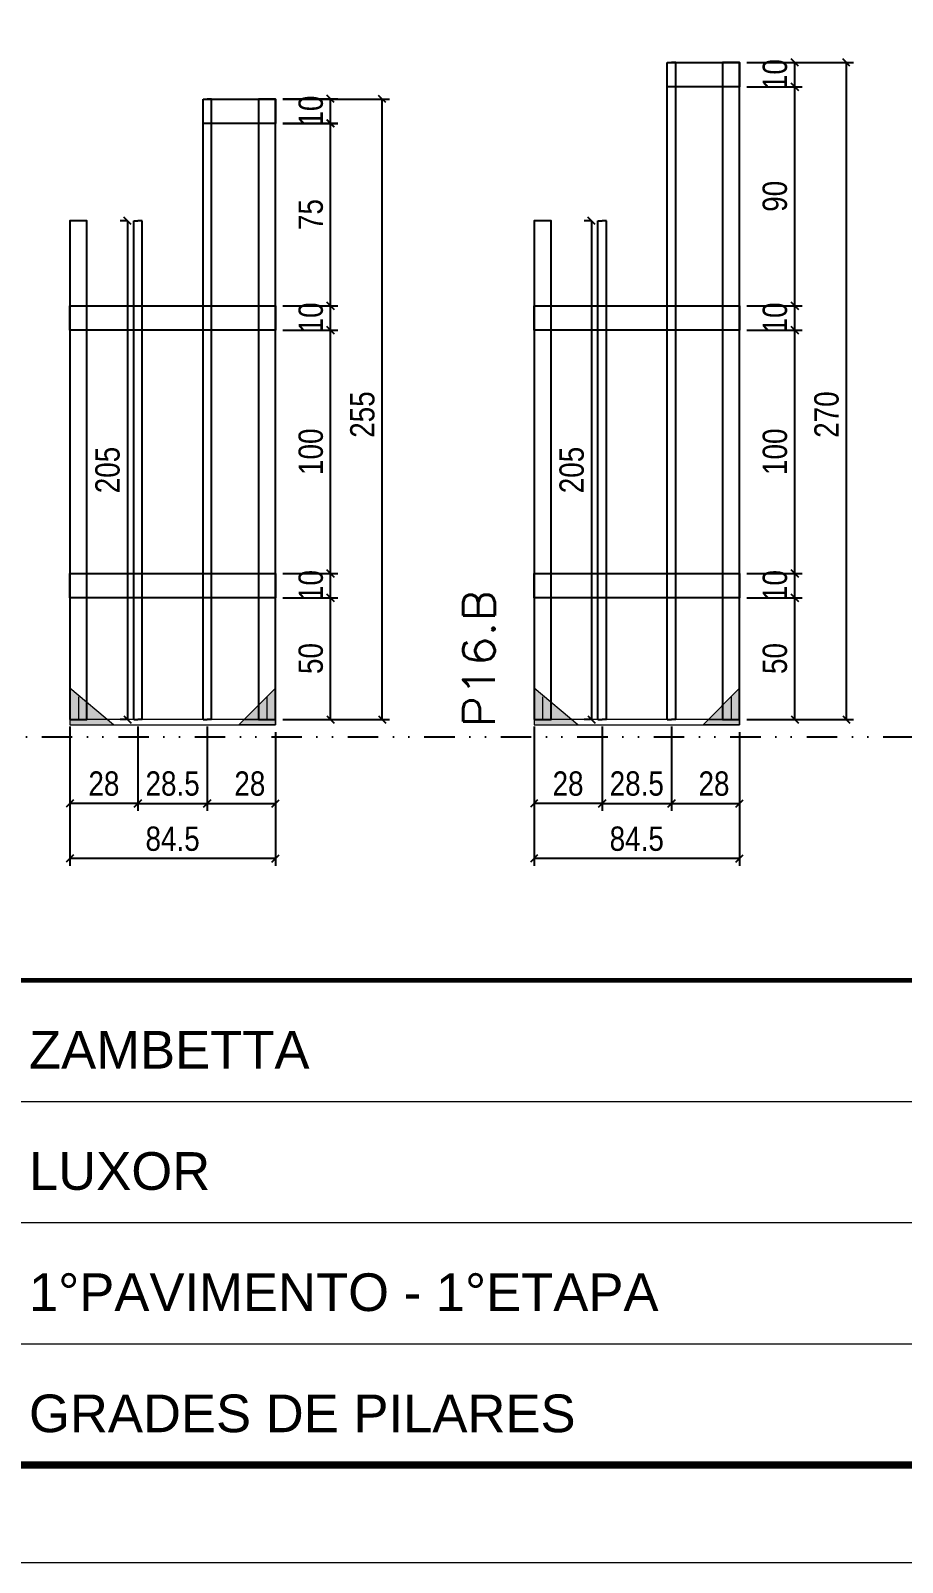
# Model space of a CAD drawing. Extents: x 14400 to 20667, y -21631 to 6985.
# Drawn here: x 18296 to 18655, y 3638 to 4267 of the extents above; entities that cross this region are included whole.
import ezdxf

# ---------------------------------------------------------------- set-up
doc = ezdxf.new("R2010")
doc.units = 0
for name, pattern in [('CONTINUO', [0]), ('DASHED', [0.75, 0.5, -0.25]), ('DIVIDE2', [0.625, 0.25, -0.125, 0, -0.125, 0, -0.125]), ('HIDDEN', [0.375, 0.25, -0.125])]:
    doc.linetypes.add(name, pattern=pattern)
for name, color, linetype in [('COTA', 241, 'Continuous'), ('Nível', 160, 'Continuous'), ('SARR_2.2x10', 60, 'Continuous'), ('SARR_3.5x7', 81, 'Continuous'), ('SARR_7x7', 40, 'Continuous')]:
    doc.layers.add(name, color=color, linetype=linetype)
for name, color, linetype, lineweight in [('Folhas', 255, 'Continuous', 9), ('Madeira', 126, 'Continuous', 18), ('Sarr 2.2x7', 40, 'Continuous', 9), ('SARRAFO DE PRESSAO', 251, 'DASHED', 9), ('Texto Seção', 7, 'Continuous', 15)]:
    doc.layers.add(name, color=color, linetype=linetype, lineweight=lineweight)
doc.styles.add('ARIAL', font='arial.ttf')
doc.styles.add('COTA TECNICA', font='techl___.ttf', dxfattribs={"height": 10})
doc.styles.add('REGUA-120', font='ROMANS.shx', dxfattribs={"height": 15})
doc.dimstyles.new('PAINEL', dxfattribs={"dimtxt": 10, "dimasz": 3, "dimexe": 3, "dimexo": 3, "dimgap": 3, "dimtad": 1, "dimdec": 1, "dimzin": 12, "dimdsep": 46, "dimtxsty": 'COTA TECNICA', "dimblk1": 'OBLIQUE', "dimblk2": 'OBLIQUE', "dimsah": 1, "dimcen": 0.9, "dimclrd": 4, "dimclre": 4, "dimclrt": 240, "dimadec": 1, "dimazin": 3, "dimtfac": 1, "dimtdec": 1, "dimtmove": 0, "dimatfit": 3, "dimfxl": 1, "dimtolj": 1, "dimtzin": 12, "dimarcsym": 0})

# ---------------------------------------------------------------- blocks, each defined once
blk = doc.blocks.new('9999999999')
at = {"color": 30, "linetype": 'CONTINUO'}
for p, q in [((98564.56, 34379.64), (99583.98, 34379.64)), ((98564.56, 34329.83), (99487.98, 34329.83)), ((98564.56, 34280.02), (99487.98, 34280.02))]:
    blk.add_line(p, q, dxfattribs=at)
at = {"color": 30, "linetype": 'CONTINUO', "const_width": 2}
blk.add_lwpolyline([(99583.98, 34230.21), (99583.98, 34414.45, 0.414214), (99568.98, 34429.45), (98228.98, 34429.45, 0.414214), (98213.98, 34414.45), (98213.98, 34245.21, 0.414214), (98228.98, 34230.21), (99583.98, 34230.21)], format="xyb", dxfattribs=at)
at = {"layer": 'Folhas'}
blk.add_lwpolyline([(98138.98, 34190.21), (99623.98, 34190.21), (99623.98, 35240.21), (98138.98, 35240.21)], close=True, dxfattribs=at)
at = {"layer": 'Folhas', "color": 30, "const_width": 3}
blk.add_lwpolyline([(98213.98, 34230.21), (99583.98, 34230.21), (99583.98, 35200.21), (98213.98, 35200.21)], close=True, dxfattribs=at)
at = {"color": 7, "linetype": 'Continuous', "ltscale": 5, "style": 'ARIAL'}
for s, height, p in [('ZAMBETTA', 15.483, (98837.68, 34393.13)), ('LUXOR', 15.483, (98837.68, 34343.32)), ('1°PAVIMENTO - 1°ETAPA', 15.4829, (98837.68, 34293.51)), ('GRADES DE PILARES', 15.4829, (98837.68, 34243.7))]:
    blk.add_text(s, height=height, dxfattribs=at).set_placement(p)
blk = doc.blocks.new('_Oblique')
at = {"color": 0, "linetype": 'ByBlock', "lineweight": -2}
blk.add_line((-0.5, -0.5), (0.5, 0.5), dxfattribs=at)
blk = doc.blocks.new('*D979')
at = {"layer": 'COTA', "color": 4, "lineweight": -2, "transparency": 16777216}
for p, q in [((18312.48, 3981.06), (18312.48, 3946.5)), ((18340.48, 3981.06), (18340.48, 3946.5)), ((18340.48, 3949.5), (18312.48, 3949.5))]:
    blk.add_line(p, q, dxfattribs=at)
at = {"layer": 'Defpoints', "color": 0, "transparency": 16777216}
for p in [(18312.48, 3984.06), (18340.48, 3984.06), (18312.48, 3949.5)]:
    blk.add_point(p, dxfattribs=at)
at = {"layer": 'COTA', "color": 4, "lineweight": -2, "transparency": 16777216, "xscale": 3, "yscale": 3, "zscale": 3, "rotation": 180}
blk.add_blockref('_Oblique', (18312.48, 3949.5), dxfattribs=at)
at = {"layer": 'COTA', "color": 4, "lineweight": -2, "transparency": 16777216, "xscale": 3, "yscale": 3, "zscale": 3}
blk.add_blockref('_Oblique', (18340.48, 3949.5), dxfattribs=at)
at = {"layer": 'COTA', "color": 240, "transparency": 16777216, "insert": (18326.48, 3957.6), "char_height": 10, "attachment_point": 5, "style": 'COTA TECNICA'}
blk.add_mtext('\\A1;28', dxfattribs=at)
blk = doc.blocks.new('*D980')
at = {"layer": 'COTA', "color": 4, "lineweight": -2, "transparency": 16777216}
for p, q in [((18368.98, 3981.06), (18368.98, 3946.5)), ((18396.98, 3978.86), (18396.98, 3946.5)), ((18368.98, 3949.5), (18396.98, 3949.5))]:
    blk.add_line(p, q, dxfattribs=at)
at = {"layer": 'Defpoints', "color": 0, "transparency": 16777216}
for p in [(18368.98, 3984.06), (18396.98, 3981.86), (18396.98, 3949.5)]:
    blk.add_point(p, dxfattribs=at)
at = {"layer": 'COTA', "color": 4, "lineweight": -2, "transparency": 16777216, "xscale": 3, "yscale": 3, "zscale": 3, "rotation": 180}
blk.add_blockref('_Oblique', (18368.98, 3949.5), dxfattribs=at)
at = {"layer": 'COTA', "color": 4, "lineweight": -2, "transparency": 16777216, "xscale": 3, "yscale": 3, "zscale": 3}
blk.add_blockref('_Oblique', (18396.98, 3949.5), dxfattribs=at)
at = {"layer": 'COTA', "color": 240, "transparency": 16777216, "insert": (18386.48, 3957.6), "char_height": 10, "attachment_point": 5, "style": 'COTA TECNICA'}
blk.add_mtext('\\A1;28', dxfattribs=at)
blk = doc.blocks.new('*D981')
at = {"layer": 'COTA', "color": 4, "lineweight": -2, "transparency": 16777216}
for p, q in [((18340.48, 3981.06), (18340.48, 3946.5)), ((18368.98, 3981.06), (18368.98, 3946.5)), ((18340.48, 3949.5), (18368.98, 3949.5))]:
    blk.add_line(p, q, dxfattribs=at)
at = {"layer": 'Defpoints', "color": 0, "transparency": 16777216}
for p in [(18340.48, 3984.06), (18368.98, 3984.06), (18368.98, 3949.5)]:
    blk.add_point(p, dxfattribs=at)
at = {"layer": 'COTA', "color": 4, "lineweight": -2, "transparency": 16777216, "xscale": 3, "yscale": 3, "zscale": 3, "rotation": 180}
blk.add_blockref('_Oblique', (18340.48, 3949.5), dxfattribs=at)
at = {"layer": 'COTA', "color": 4, "lineweight": -2, "transparency": 16777216, "xscale": 3, "yscale": 3, "zscale": 3}
blk.add_blockref('_Oblique', (18368.98, 3949.5), dxfattribs=at)
at = {"layer": 'COTA', "color": 240, "transparency": 16777216, "insert": (18354.73, 3957.63), "char_height": 10, "attachment_point": 5, "style": 'COTA TECNICA'}
blk.add_mtext('\\A1;28.5', dxfattribs=at)
blk = doc.blocks.new('*D982')
at = {"layer": 'COTA', "color": 4, "lineweight": -2, "transparency": 16777216}
for p, q in [((18312.48, 3978.86), (18312.48, 3923.82)), ((18396.98, 3978.86), (18396.98, 3923.82)), ((18396.98, 3926.82), (18312.48, 3926.82))]:
    blk.add_line(p, q, dxfattribs=at)
at = {"layer": 'Defpoints', "color": 0, "transparency": 16777216}
for p in [(18312.48, 3981.86), (18396.98, 3981.86), (18312.48, 3926.82)]:
    blk.add_point(p, dxfattribs=at)
at = {"layer": 'COTA', "color": 4, "lineweight": -2, "transparency": 16777216, "xscale": 3, "yscale": 3, "zscale": 3, "rotation": 180}
blk.add_blockref('_Oblique', (18312.48, 3926.82), dxfattribs=at)
at = {"layer": 'COTA', "color": 4, "lineweight": -2, "transparency": 16777216, "xscale": 3, "yscale": 3, "zscale": 3}
blk.add_blockref('_Oblique', (18396.98, 3926.82), dxfattribs=at)
at = {"layer": 'COTA', "color": 240, "transparency": 16777216, "insert": (18354.73, 3934.95), "char_height": 10, "attachment_point": 5, "style": 'COTA TECNICA'}
blk.add_mtext('\\A1;84.5', dxfattribs=at)
blk = doc.blocks.new('*D983')
at = {"layer": 'COTA', "color": 4, "lineweight": -2, "transparency": 16777216}
for p, q in [((18399.98, 4034.06), (18422.68, 4034.06)), ((18419.68, 3984.06), (18419.68, 4034.06)), ((18399.98, 3984.06), (18422.68, 3984.06))]:
    blk.add_line(p, q, dxfattribs=at)
at = {"layer": 'Defpoints', "color": 0, "transparency": 16777216}
for p in [(18396.98, 4034.06), (18419.68, 4034.06), (18396.98, 3984.06)]:
    blk.add_point(p, dxfattribs=at)
at = {"layer": 'COTA', "color": 4, "lineweight": -2, "transparency": 16777216, "xscale": 3, "yscale": 3, "zscale": 3}
for p, rotation in [((18419.68, 4034.06), 90), ((18419.68, 3984.06), 270)]:
    blk.add_blockref('_Oblique', p, dxfattribs=dict(at, rotation=rotation))
at = {"layer": 'COTA', "color": 240, "transparency": 16777216, "insert": (18411.57, 4009.06), "char_height": 10, "attachment_point": 5, "rotation": 90, "style": 'COTA TECNICA'}
blk.add_mtext('\\A1;50', dxfattribs=at)
blk = doc.blocks.new('*D984')
at = {"layer": 'COTA', "color": 4, "lineweight": -2, "transparency": 16777216}
for p, q in [((18399.98, 4044.06), (18422.68, 4044.06)), ((18419.68, 4034.06), (18419.68, 4044.06)), ((18399.98, 4034.06), (18422.68, 4034.06))]:
    blk.add_line(p, q, dxfattribs=at)
at = {"layer": 'Defpoints', "color": 0, "transparency": 16777216}
for p in [(18396.98, 4044.06), (18419.68, 4044.06), (18396.98, 4034.06)]:
    blk.add_point(p, dxfattribs=at)
at = {"layer": 'COTA', "color": 4, "lineweight": -2, "transparency": 16777216, "xscale": 3, "yscale": 3, "zscale": 3}
for p, rotation in [((18419.68, 4044.06), 90), ((18419.68, 4034.06), 270)]:
    blk.add_blockref('_Oblique', p, dxfattribs=dict(at, rotation=rotation))
at = {"layer": 'COTA', "color": 240, "transparency": 16777216, "insert": (18411.58, 4039.06), "char_height": 10, "attachment_point": 5, "rotation": 90, "style": 'COTA TECNICA'}
blk.add_mtext('\\A1;10', dxfattribs=at)
blk = doc.blocks.new('*D985')
at = {"layer": 'COTA', "color": 4, "lineweight": -2, "transparency": 16777216}
for p, q in [((18399.98, 4144.06), (18422.68, 4144.06)), ((18419.68, 4044.06), (18419.68, 4144.06)), ((18399.98, 4044.06), (18422.68, 4044.06))]:
    blk.add_line(p, q, dxfattribs=at)
at = {"layer": 'Defpoints', "color": 0, "transparency": 16777216}
for p in [(18396.98, 4144.06), (18419.68, 4144.06), (18396.98, 4044.06)]:
    blk.add_point(p, dxfattribs=at)
at = {"layer": 'COTA', "color": 4, "lineweight": -2, "transparency": 16777216, "xscale": 3, "yscale": 3, "zscale": 3}
for p, rotation in [((18419.68, 4144.06), 90), ((18419.68, 4044.06), 270)]:
    blk.add_blockref('_Oblique', p, dxfattribs=dict(at, rotation=rotation))
at = {"layer": 'COTA', "color": 240, "transparency": 16777216, "insert": (18411.58, 4094.06), "char_height": 10, "attachment_point": 5, "rotation": 90, "style": 'COTA TECNICA'}
blk.add_mtext('\\A1;100', dxfattribs=at)
blk = doc.blocks.new('*D986')
at = {"layer": 'COTA', "color": 4, "lineweight": -2, "transparency": 16777216}
for p, q in [((18399.98, 4154.06), (18422.68, 4154.06)), ((18419.68, 4144.06), (18419.68, 4154.06)), ((18399.98, 4144.06), (18422.68, 4144.06))]:
    blk.add_line(p, q, dxfattribs=at)
at = {"layer": 'Defpoints', "color": 0, "transparency": 16777216}
for p in [(18396.98, 4154.06), (18419.68, 4154.06), (18396.98, 4144.06)]:
    blk.add_point(p, dxfattribs=at)
at = {"layer": 'COTA', "color": 4, "lineweight": -2, "transparency": 16777216, "xscale": 3, "yscale": 3, "zscale": 3}
for p, rotation in [((18419.68, 4154.06), 90), ((18419.68, 4144.06), 270)]:
    blk.add_blockref('_Oblique', p, dxfattribs=dict(at, rotation=rotation))
at = {"layer": 'COTA', "color": 240, "transparency": 16777216, "insert": (18411.58, 4149.06), "char_height": 10, "attachment_point": 5, "rotation": 90, "style": 'COTA TECNICA'}
blk.add_mtext('\\A1;10', dxfattribs=at)
blk = doc.blocks.new('*D987')
at = {"layer": 'COTA', "color": 4, "lineweight": -2, "transparency": 16777216}
for p, q in [((18399.98, 4239.03), (18443.9, 4239.03)), ((18440.9, 3984.02), (18440.9, 4239.03)), ((18399.98, 3984.02), (18443.9, 3984.02))]:
    blk.add_line(p, q, dxfattribs=at)
at = {"layer": 'Defpoints', "color": 0, "transparency": 16777216}
for p in [(18396.98, 4239.03), (18440.9, 4239.03), (18396.98, 3984.02)]:
    blk.add_point(p, dxfattribs=at)
at = {"layer": 'COTA', "color": 4, "lineweight": -2, "transparency": 16777216, "xscale": 3, "yscale": 3, "zscale": 3}
for p, rotation in [((18440.9, 4239.03), 90), ((18440.9, 3984.02), 270)]:
    blk.add_blockref('_Oblique', p, dxfattribs=dict(at, rotation=rotation))
at = {"layer": 'COTA', "color": 240, "transparency": 16777216, "insert": (18432.79, 4109.33), "char_height": 10, "attachment_point": 5, "rotation": 90, "style": 'COTA TECNICA'}
blk.add_mtext('\\A1;255', dxfattribs=at)
blk = doc.blocks.new('*D988')
at = {"layer": 'COTA', "color": 4, "lineweight": -2, "transparency": 16777216}
for p, q in [((18399.98, 4239.06), (18422.68, 4239.06)), ((18419.68, 4229.06), (18419.68, 4239.06)), ((18399.98, 4229.06), (18422.68, 4229.06))]:
    blk.add_line(p, q, dxfattribs=at)
at = {"layer": 'Defpoints', "color": 0, "transparency": 16777216}
for p in [(18396.98, 4239.06), (18419.68, 4239.06), (18396.98, 4229.06)]:
    blk.add_point(p, dxfattribs=at)
at = {"layer": 'COTA', "color": 4, "lineweight": -2, "transparency": 16777216, "xscale": 3, "yscale": 3, "zscale": 3}
for p, rotation in [((18419.68, 4239.06), 90), ((18419.68, 4229.06), 270)]:
    blk.add_blockref('_Oblique', p, dxfattribs=dict(at, rotation=rotation))
at = {"layer": 'COTA', "color": 240, "transparency": 16777216, "insert": (18411.58, 4234.06), "char_height": 10, "attachment_point": 5, "rotation": 90, "style": 'COTA TECNICA'}
blk.add_mtext('\\A1;10', dxfattribs=at)
blk = doc.blocks.new('*D989')
at = {"layer": 'COTA', "color": 4, "lineweight": -2, "transparency": 16777216}
for p, q in [((18399.98, 4229.02), (18422.68, 4229.02)), ((18419.68, 4154.06), (18419.68, 4229.02)), ((18399.98, 4154.06), (18422.68, 4154.06))]:
    blk.add_line(p, q, dxfattribs=at)
at = {"layer": 'Defpoints', "color": 0, "transparency": 16777216}
for p in [(18396.98, 4229.02), (18419.68, 4229.02), (18396.98, 4154.06)]:
    blk.add_point(p, dxfattribs=at)
at = {"layer": 'COTA', "color": 4, "lineweight": -2, "transparency": 16777216, "xscale": 3, "yscale": 3, "zscale": 3}
for p, rotation in [((18419.68, 4229.02), 90), ((18419.68, 4154.06), 270)]:
    blk.add_blockref('_Oblique', p, dxfattribs=dict(at, rotation=rotation))
at = {"layer": 'COTA', "color": 240, "transparency": 16777216, "insert": (18411.57, 4191.54), "char_height": 10, "attachment_point": 5, "rotation": 90, "style": 'COTA TECNICA'}
blk.add_mtext('\\A1;75', dxfattribs=at)
blk = doc.blocks.new('*D990')
at = {"layer": 'COTA', "color": 4, "lineweight": -2, "transparency": 16777216}
for p, q in [((18335.73, 4189.02), (18333.12, 4189.02)), ((18336.12, 4189.02), (18336.12, 3984.06)), ((18335.73, 3984.06), (18333.12, 3984.06))]:
    blk.add_line(p, q, dxfattribs=at)
at = {"layer": 'Defpoints', "color": 0, "transparency": 16777216}
for p in [(18338.73, 4189.02), (18336.12, 3984.06), (18338.73, 3984.06)]:
    blk.add_point(p, dxfattribs=at)
at = {"layer": 'COTA', "color": 4, "lineweight": -2, "transparency": 16777216, "xscale": 3, "yscale": 3, "zscale": 3}
for p, rotation in [((18336.12, 4189.02), 90), ((18336.12, 3984.06), 270)]:
    blk.add_blockref('_Oblique', p, dxfattribs=dict(at, rotation=rotation))
at = {"layer": 'COTA', "color": 240, "transparency": 16777216, "insert": (18328.01, 4086.54), "char_height": 10, "attachment_point": 5, "rotation": 90, "style": 'COTA TECNICA'}
blk.add_mtext('\\A1;205', dxfattribs=at)
blk = doc.blocks.new('*D991')
at = {"layer": 'COTA', "color": 4, "lineweight": -2, "transparency": 16777216}
for p, q in [((18503.32, 3981.06), (18503.32, 3946.5)), ((18531.32, 3981.06), (18531.32, 3946.5)), ((18531.32, 3949.5), (18503.32, 3949.5))]:
    blk.add_line(p, q, dxfattribs=at)
at = {"layer": 'Defpoints', "color": 0, "transparency": 16777216}
for p in [(18503.32, 3984.06), (18531.32, 3984.06), (18503.32, 3949.5)]:
    blk.add_point(p, dxfattribs=at)
at = {"layer": 'COTA', "color": 4, "lineweight": -2, "transparency": 16777216, "xscale": 3, "yscale": 3, "zscale": 3, "rotation": 180}
blk.add_blockref('_Oblique', (18503.32, 3949.5), dxfattribs=at)
at = {"layer": 'COTA', "color": 4, "lineweight": -2, "transparency": 16777216, "xscale": 3, "yscale": 3, "zscale": 3}
blk.add_blockref('_Oblique', (18531.32, 3949.5), dxfattribs=at)
at = {"layer": 'COTA', "color": 240, "transparency": 16777216, "insert": (18517.32, 3957.6), "char_height": 10, "attachment_point": 5, "style": 'COTA TECNICA'}
blk.add_mtext('\\A1;28', dxfattribs=at)
blk = doc.blocks.new('*D992')
at = {"layer": 'COTA', "color": 4, "lineweight": -2, "transparency": 16777216}
for p, q in [((18559.82, 3981.06), (18559.82, 3946.5)), ((18587.82, 3978.86), (18587.82, 3946.5)), ((18559.82, 3949.5), (18587.82, 3949.5))]:
    blk.add_line(p, q, dxfattribs=at)
at = {"layer": 'Defpoints', "color": 0, "transparency": 16777216}
for p in [(18559.82, 3984.06), (18587.82, 3981.86), (18587.82, 3949.5)]:
    blk.add_point(p, dxfattribs=at)
at = {"layer": 'COTA', "color": 4, "lineweight": -2, "transparency": 16777216, "xscale": 3, "yscale": 3, "zscale": 3, "rotation": 180}
blk.add_blockref('_Oblique', (18559.82, 3949.5), dxfattribs=at)
at = {"layer": 'COTA', "color": 4, "lineweight": -2, "transparency": 16777216, "xscale": 3, "yscale": 3, "zscale": 3}
blk.add_blockref('_Oblique', (18587.82, 3949.5), dxfattribs=at)
at = {"layer": 'COTA', "color": 240, "transparency": 16777216, "insert": (18577.32, 3957.6), "char_height": 10, "attachment_point": 5, "style": 'COTA TECNICA'}
blk.add_mtext('\\A1;28', dxfattribs=at)
blk = doc.blocks.new('*D993')
at = {"layer": 'COTA', "color": 4, "lineweight": -2, "transparency": 16777216}
for p, q in [((18531.32, 3981.06), (18531.32, 3946.5)), ((18559.82, 3981.06), (18559.82, 3946.5)), ((18531.32, 3949.5), (18559.82, 3949.5))]:
    blk.add_line(p, q, dxfattribs=at)
at = {"layer": 'Defpoints', "color": 0, "transparency": 16777216}
for p in [(18531.32, 3984.06), (18559.82, 3984.06), (18559.82, 3949.5)]:
    blk.add_point(p, dxfattribs=at)
at = {"layer": 'COTA', "color": 4, "lineweight": -2, "transparency": 16777216, "xscale": 3, "yscale": 3, "zscale": 3, "rotation": 180}
blk.add_blockref('_Oblique', (18531.32, 3949.5), dxfattribs=at)
at = {"layer": 'COTA', "color": 4, "lineweight": -2, "transparency": 16777216, "xscale": 3, "yscale": 3, "zscale": 3}
blk.add_blockref('_Oblique', (18559.82, 3949.5), dxfattribs=at)
at = {"layer": 'COTA', "color": 240, "transparency": 16777216, "insert": (18545.57, 3957.63), "char_height": 10, "attachment_point": 5, "style": 'COTA TECNICA'}
blk.add_mtext('\\A1;28.5', dxfattribs=at)
blk = doc.blocks.new('*D994')
at = {"layer": 'COTA', "color": 4, "lineweight": -2, "transparency": 16777216}
for p, q in [((18503.32, 3978.86), (18503.32, 3923.82)), ((18587.82, 3978.86), (18587.82, 3923.82)), ((18587.82, 3926.82), (18503.32, 3926.82))]:
    blk.add_line(p, q, dxfattribs=at)
at = {"layer": 'Defpoints', "color": 0, "transparency": 16777216}
for p in [(18503.32, 3981.86), (18587.82, 3981.86), (18503.32, 3926.82)]:
    blk.add_point(p, dxfattribs=at)
at = {"layer": 'COTA', "color": 4, "lineweight": -2, "transparency": 16777216, "xscale": 3, "yscale": 3, "zscale": 3, "rotation": 180}
blk.add_blockref('_Oblique', (18503.32, 3926.82), dxfattribs=at)
at = {"layer": 'COTA', "color": 4, "lineweight": -2, "transparency": 16777216, "xscale": 3, "yscale": 3, "zscale": 3}
blk.add_blockref('_Oblique', (18587.82, 3926.82), dxfattribs=at)
at = {"layer": 'COTA', "color": 240, "transparency": 16777216, "insert": (18545.57, 3934.95), "char_height": 10, "attachment_point": 5, "style": 'COTA TECNICA'}
blk.add_mtext('\\A1;84.5', dxfattribs=at)
blk = doc.blocks.new('*D995')
at = {"layer": 'COTA', "color": 4, "lineweight": -2, "transparency": 16777216}
for p, q in [((18590.82, 4034.06), (18613.52, 4034.06)), ((18610.52, 3984.06), (18610.52, 4034.06)), ((18590.82, 3984.06), (18613.52, 3984.06))]:
    blk.add_line(p, q, dxfattribs=at)
at = {"layer": 'Defpoints', "color": 0, "transparency": 16777216}
for p in [(18587.82, 4034.06), (18610.52, 4034.06), (18587.82, 3984.06)]:
    blk.add_point(p, dxfattribs=at)
at = {"layer": 'COTA', "color": 4, "lineweight": -2, "transparency": 16777216, "xscale": 3, "yscale": 3, "zscale": 3}
for p, rotation in [((18610.52, 4034.06), 90), ((18610.52, 3984.06), 270)]:
    blk.add_blockref('_Oblique', p, dxfattribs=dict(at, rotation=rotation))
at = {"layer": 'COTA', "color": 240, "transparency": 16777216, "insert": (18602.41, 4009.06), "char_height": 10, "attachment_point": 5, "rotation": 90, "style": 'COTA TECNICA'}
blk.add_mtext('\\A1;50', dxfattribs=at)
blk = doc.blocks.new('*D996')
at = {"layer": 'COTA', "color": 4, "lineweight": -2, "transparency": 16777216}
for p, q in [((18590.82, 4044.06), (18613.52, 4044.06)), ((18610.52, 4034.06), (18610.52, 4044.06)), ((18590.82, 4034.06), (18613.52, 4034.06))]:
    blk.add_line(p, q, dxfattribs=at)
at = {"layer": 'Defpoints', "color": 0, "transparency": 16777216}
for p in [(18587.82, 4044.06), (18610.52, 4044.06), (18587.82, 4034.06)]:
    blk.add_point(p, dxfattribs=at)
at = {"layer": 'COTA', "color": 4, "lineweight": -2, "transparency": 16777216, "xscale": 3, "yscale": 3, "zscale": 3}
for p, rotation in [((18610.52, 4044.06), 90), ((18610.52, 4034.06), 270)]:
    blk.add_blockref('_Oblique', p, dxfattribs=dict(at, rotation=rotation))
at = {"layer": 'COTA', "color": 240, "transparency": 16777216, "insert": (18602.42, 4039.06), "char_height": 10, "attachment_point": 5, "rotation": 90, "style": 'COTA TECNICA'}
blk.add_mtext('\\A1;10', dxfattribs=at)
blk = doc.blocks.new('*D997')
at = {"layer": 'COTA', "color": 4, "lineweight": -2, "transparency": 16777216}
for p, q in [((18590.82, 4144.06), (18613.52, 4144.06)), ((18610.52, 4044.06), (18610.52, 4144.06)), ((18590.82, 4044.06), (18613.52, 4044.06))]:
    blk.add_line(p, q, dxfattribs=at)
at = {"layer": 'Defpoints', "color": 0, "transparency": 16777216}
for p in [(18587.82, 4144.06), (18610.52, 4144.06), (18587.82, 4044.06)]:
    blk.add_point(p, dxfattribs=at)
at = {"layer": 'COTA', "color": 4, "lineweight": -2, "transparency": 16777216, "xscale": 3, "yscale": 3, "zscale": 3}
for p, rotation in [((18610.52, 4144.06), 90), ((18610.52, 4044.06), 270)]:
    blk.add_blockref('_Oblique', p, dxfattribs=dict(at, rotation=rotation))
at = {"layer": 'COTA', "color": 240, "transparency": 16777216, "insert": (18602.42, 4094.06), "char_height": 10, "attachment_point": 5, "rotation": 90, "style": 'COTA TECNICA'}
blk.add_mtext('\\A1;100', dxfattribs=at)
blk = doc.blocks.new('*D998')
at = {"layer": 'COTA', "color": 4, "lineweight": -2, "transparency": 16777216}
for p, q in [((18590.82, 4154.06), (18613.52, 4154.06)), ((18610.52, 4144.06), (18610.52, 4154.06)), ((18590.82, 4144.06), (18613.52, 4144.06))]:
    blk.add_line(p, q, dxfattribs=at)
at = {"layer": 'Defpoints', "color": 0, "transparency": 16777216}
for p in [(18587.82, 4154.06), (18610.52, 4154.06), (18587.82, 4144.06)]:
    blk.add_point(p, dxfattribs=at)
at = {"layer": 'COTA', "color": 4, "lineweight": -2, "transparency": 16777216, "xscale": 3, "yscale": 3, "zscale": 3}
for p, rotation in [((18610.52, 4154.06), 90), ((18610.52, 4144.06), 270)]:
    blk.add_blockref('_Oblique', p, dxfattribs=dict(at, rotation=rotation))
at = {"layer": 'COTA', "color": 240, "transparency": 16777216, "insert": (18602.42, 4149.06), "char_height": 10, "attachment_point": 5, "rotation": 90, "style": 'COTA TECNICA'}
blk.add_mtext('\\A1;10', dxfattribs=at)
blk = doc.blocks.new('*D999')
at = {"layer": 'COTA', "color": 4, "lineweight": -2, "transparency": 16777216}
for p, q in [((18590.83, 4254.03), (18634.74, 4254.03)), ((18631.74, 3984.02), (18631.74, 4254.03)), ((18590.82, 3984.02), (18634.74, 3984.02))]:
    blk.add_line(p, q, dxfattribs=at)
at = {"layer": 'Defpoints', "color": 0, "transparency": 16777216}
for p in [(18587.83, 4254.03), (18631.74, 4254.03), (18587.82, 3984.02)]:
    blk.add_point(p, dxfattribs=at)
at = {"layer": 'COTA', "color": 4, "lineweight": -2, "transparency": 16777216, "xscale": 3, "yscale": 3, "zscale": 3}
for p, rotation in [((18631.74, 4254.03), 90), ((18631.74, 3984.02), 270)]:
    blk.add_blockref('_Oblique', p, dxfattribs=dict(at, rotation=rotation))
at = {"layer": 'COTA', "color": 240, "transparency": 16777216, "insert": (18623.64, 4109.33), "char_height": 10, "attachment_point": 5, "rotation": 90, "style": 'COTA TECNICA'}
blk.add_mtext('\\A1;270', dxfattribs=at)
blk = doc.blocks.new('*D1000')
at = {"layer": 'COTA', "color": 4, "lineweight": -2, "transparency": 16777216}
for p, q in [((18590.82, 4254.06), (18613.52, 4254.06)), ((18610.52, 4244.06), (18610.52, 4254.06)), ((18590.82, 4244.06), (18613.52, 4244.06))]:
    blk.add_line(p, q, dxfattribs=at)
at = {"layer": 'Defpoints', "color": 0, "transparency": 16777216}
for p in [(18587.82, 4254.06), (18610.52, 4254.06), (18587.82, 4244.06)]:
    blk.add_point(p, dxfattribs=at)
at = {"layer": 'COTA', "color": 4, "lineweight": -2, "transparency": 16777216, "xscale": 3, "yscale": 3, "zscale": 3}
for p, rotation in [((18610.52, 4254.06), 90), ((18610.52, 4244.06), 270)]:
    blk.add_blockref('_Oblique', p, dxfattribs=dict(at, rotation=rotation))
at = {"layer": 'COTA', "color": 240, "transparency": 16777216, "insert": (18602.42, 4249.06), "char_height": 10, "attachment_point": 5, "rotation": 90, "style": 'COTA TECNICA'}
blk.add_mtext('\\A1;10', dxfattribs=at)
blk = doc.blocks.new('*D1001')
at = {"layer": 'COTA', "color": 4, "lineweight": -2, "transparency": 16777216}
for p, q in [((18590.83, 4244.02), (18613.52, 4244.02)), ((18610.52, 4154.06), (18610.52, 4244.02)), ((18590.83, 4154.06), (18613.52, 4154.06))]:
    blk.add_line(p, q, dxfattribs=at)
at = {"layer": 'Defpoints', "color": 0, "transparency": 16777216}
for p in [(18587.83, 4244.02), (18610.52, 4244.02), (18587.83, 4154.06)]:
    blk.add_point(p, dxfattribs=at)
at = {"layer": 'COTA', "color": 4, "lineweight": -2, "transparency": 16777216, "xscale": 3, "yscale": 3, "zscale": 3}
for p, rotation in [((18610.52, 4244.02), 90), ((18610.52, 4154.06), 270)]:
    blk.add_blockref('_Oblique', p, dxfattribs=dict(at, rotation=rotation))
at = {"layer": 'COTA', "color": 240, "transparency": 16777216, "insert": (18602.39, 4199.04), "char_height": 10, "attachment_point": 5, "rotation": 90, "style": 'COTA TECNICA'}
blk.add_mtext('\\A1;90', dxfattribs=at)
blk = doc.blocks.new('*D1002')
at = {"layer": 'COTA', "color": 4, "lineweight": -2, "transparency": 16777216}
for p, q in [((18526.58, 4189.02), (18523.96, 4189.02)), ((18526.96, 4189.02), (18526.96, 3984.06)), ((18526.57, 3984.06), (18523.96, 3984.06))]:
    blk.add_line(p, q, dxfattribs=at)
at = {"layer": 'Defpoints', "color": 0, "transparency": 16777216}
for p in [(18529.58, 4189.02), (18526.96, 3984.06), (18529.57, 3984.06)]:
    blk.add_point(p, dxfattribs=at)
at = {"layer": 'COTA', "color": 4, "lineweight": -2, "transparency": 16777216, "xscale": 3, "yscale": 3, "zscale": 3}
for p, rotation in [((18526.96, 4189.02), 90), ((18526.96, 3984.06), 270)]:
    blk.add_blockref('_Oblique', p, dxfattribs=dict(at, rotation=rotation))
at = {"layer": 'COTA', "color": 240, "transparency": 16777216, "insert": (18518.85, 4086.54), "char_height": 10, "attachment_point": 5, "rotation": 90, "style": 'COTA TECNICA'}
blk.add_mtext('\\A1;205', dxfattribs=at)

msp = doc.modelspace()

# ---------------------------------------------------------------- hatches: boundary and pattern name
at = {"layer": 'Madeira'}
h = msp.add_hatch(color=252, dxfattribs=at)
h.dxf.hatch_style = 2
h.paths.add_polyline_path([(18312.48, 3996.86), (18312.48, 3981.86), (18330.48, 3981.86)])
h = msp.add_hatch(color=252, dxfattribs=at)
h.dxf.hatch_style = 2
h.paths.add_polyline_path([(18396.98, 3996.86), (18396.98, 3981.86), (18381.98, 3981.86)])
h = msp.add_hatch(color=252, dxfattribs=at)
h.dxf.hatch_style = 2
h.paths.add_polyline_path([(18503.32, 3996.86), (18503.32, 3981.86), (18521.32, 3981.86)])
h = msp.add_hatch(color=252, dxfattribs=at)
h.dxf.hatch_style = 2
h.paths.add_polyline_path([(18587.82, 3996.86), (18587.82, 3981.86), (18572.82, 3981.86)])

# ---------------------------------------------------------------- linework, layer by layer
at = {"layer": 'Madeira', "color": 1, "linetype": 'HIDDEN'}
for p, q in [((18315.98, 3993.36), (18315.98, 3984.06)), ((18315.98, 3993.36), (18315.98, 3984.06)), ((18393.48, 3993.36), (18393.48, 3984.06)), ((18393.48, 3993.36), (18393.48, 3984.06)), ((18506.82, 3993.36), (18506.82, 3984.06)), ((18506.82, 3993.36), (18506.82, 3984.06)), ((18584.32, 3993.36), (18584.32, 3984.06)), ((18584.32, 3993.36), (18584.32, 3984.06)), ((18319.48, 3989.86), (18319.48, 3984.06)), ((18510.32, 3989.86), (18510.32, 3984.06)), ((18322.31, 3984.06), (18312.48, 3984.06)), ((18322.31, 3984.06), (18312.48, 3984.06)), ((18328.28, 3984.06), (18312.48, 3984.06)), ((18384.18, 3984.06), (18396.98, 3984.06)), ((18387.15, 3984.06), (18396.98, 3984.06)), ((18387.15, 3984.06), (18396.98, 3984.06)), ((18513.16, 3984.06), (18503.32, 3984.06)), ((18513.16, 3984.06), (18503.32, 3984.06)), ((18519.12, 3984.06), (18503.32, 3984.06)), ((18575.02, 3984.06), (18587.82, 3984.06)), ((18577.99, 3984.06), (18587.82, 3984.06)), ((18577.99, 3984.06), (18587.82, 3984.06))]:
    msp.add_line(p, q, dxfattribs=at)
at = {"layer": 'Madeira'}
for p, q in [((18312.48, 3984.06), (18312.48, 3981.86)), ((18312.48, 3984.06), (18312.48, 3981.86)), ((18312.48, 3984.06), (18312.48, 3981.86)), ((18503.32, 3984.06), (18503.32, 3981.86)), ((18503.32, 3984.06), (18503.32, 3981.86)), ((18503.32, 3984.06), (18503.32, 3981.86))]:
    msp.add_line(p, q, dxfattribs=at)
at = {"layer": 'Madeira', "color": 0}
for points in [[(18312.48, 3996.86), (18312.48, 3981.86), (18330.48, 3981.86), (18312.48, 3996.86)], [(18396.98, 3996.86), (18396.98, 3981.86), (18381.98, 3981.86), (18396.98, 3996.86)], [(18503.32, 3996.86), (18503.32, 3981.86), (18521.32, 3981.86), (18503.32, 3996.86)], [(18587.82, 3996.86), (18587.82, 3981.86), (18572.82, 3981.86), (18587.82, 3996.86)]]:
    msp.add_lwpolyline(points, dxfattribs=at)
at = {"layer": 'Nível', "color": 4, "linetype": 'DIVIDE2', "ltscale": 50}
msp.add_line((17671.97, 3976.86), (19041.97, 3976.86), dxfattribs=at)
at = {"layer": 'Sarr 2.2x7'}
for points in [[(18396.98, 3984.06), (18312.48, 3984.06), (18312.48, 3981.86), (18396.98, 3981.86)], [(18587.82, 3984.06), (18503.32, 3984.06), (18503.32, 3981.86), (18587.82, 3981.86)]]:
    msp.add_lwpolyline(points, close=True, dxfattribs=at)
at = {"layer": 'SARR_2.2x10'}
for points in [[(18558.08, 4254.02), (18587.83, 4254.02), (18587.83, 4244.02), (18558.08, 4244.02)], [(18367.23, 4239.02), (18396.98, 4239.02), (18396.98, 4229.02), (18367.23, 4229.02)], [(18312.48, 4154.03), (18396.98, 4154.03), (18396.98, 4144.03), (18312.48, 4144.03)], [(18503.32, 4154.03), (18587.83, 4154.03), (18587.83, 4144.03), (18503.32, 4144.03)], [(18312.48, 4044.03), (18396.98, 4044.03), (18396.98, 4034.03), (18312.48, 4034.03)], [(18503.32, 4044.03), (18587.83, 4044.03), (18587.83, 4034.03), (18503.32, 4034.03)]]:
    msp.add_lwpolyline(points, close=True, dxfattribs=at)
at = {"layer": 'SARR_3.5x7'}
for p, q in [((18558.07, 3984.06), (18558.08, 4254.03)), ((18558.08, 4254.03), (18559.83, 4254.03)), ((18561.58, 4254.03), (18559.83, 4254.03)), ((18561.57, 3984.06), (18561.58, 4254.03)), ((18367.23, 3984.06), (18367.23, 4239.03)), ((18367.23, 4239.03), (18368.98, 4239.03)), ((18370.73, 4239.03), (18368.98, 4239.03)), ((18370.73, 3984.06), (18370.73, 4239.03)), ((18338.73, 3984.06), (18338.73, 4189.02)), ((18338.73, 4189.02), (18340.48, 4189.02)), ((18342.23, 4189.02), (18340.48, 4189.02)), ((18342.23, 3984.06), (18342.23, 4189.02)), ((18529.57, 3984.06), (18529.58, 4189.02)), ((18529.58, 4189.02), (18531.33, 4189.02)), ((18533.08, 4189.02), (18531.33, 4189.02)), ((18533.07, 3984.06), (18533.08, 4189.02)), ((18338.73, 3984.06), (18340.48, 3984.06)), ((18342.23, 3984.06), (18340.48, 3984.06)), ((18367.23, 3984.06), (18368.98, 3984.06)), ((18370.73, 3984.06), (18368.98, 3984.06)), ((18529.57, 3984.06), (18531.32, 3984.06)), ((18533.07, 3984.06), (18531.32, 3984.06)), ((18558.07, 3984.06), (18559.82, 3984.06)), ((18561.57, 3984.06), (18559.82, 3984.06))]:
    msp.add_line(p, q, dxfattribs=at)
at = {"layer": 'SARR_7x7'}
for points in [[(18580.82, 3984.06), (18587.82, 3984.06), (18587.83, 4254.03), (18580.83, 4254.03)], [(18389.98, 3984.06), (18396.98, 3984.06), (18396.98, 4239.03), (18389.98, 4239.03)], [(18312.48, 3984.06), (18319.48, 3984.06), (18319.48, 4189.02), (18312.48, 4189.02)], [(18503.32, 3984.06), (18510.32, 3984.06), (18510.33, 4189.02), (18503.33, 4189.02)]]:
    msp.add_lwpolyline(points, close=True, dxfattribs=at)

# ---------------------------------------------------------------- block references
at = {"layer": 'SARRAFO DE PRESSAO', "color": 6, "linetype": 'ByBlock'}
msp.add_blockref('9999999999', (-80542.01, -30552.63), dxfattribs=at)

# ---------------------------------------------------------------- texts
at = {"layer": 'Texto Seção', "style": 'REGUA-120', "width": 1.1}
msp.add_text('P16.B', height=13, rotation=90, dxfattribs=at).set_placement((18487.18, 3980.75))

# ---------------------------------------------------------------- dimensions: what is measured, and where the dimension line sits
at = {"layer": 'COTA'}
for base, p1, p2, picture, middle in [((18610.52, 4254.06), (18587.82, 4244.06), (18587.82, 4254.06), '*D1000', (18610.52, 4249.06)), ((18631.74, 4254.03), (18587.82, 3984.02), (18587.83, 4254.03), '*D999', (18631.74, 4109.33)), ((18419.68, 4239.06), (18396.98, 4229.06), (18396.98, 4239.06), '*D988', (18419.68, 4234.06)), ((18440.9, 4239.03), (18396.98, 3984.02), (18396.98, 4239.03), '*D987', (18440.9, 4109.33)), ((18419.68, 4154.06), (18396.98, 4144.06), (18396.98, 4154.06), '*D986', (18419.68, 4149.06)), ((18610.52, 4154.06), (18587.82, 4144.06), (18587.82, 4154.06), '*D998', (18610.52, 4149.06)), ((18419.68, 4044.06), (18396.98, 4034.06), (18396.98, 4044.06), '*D984', (18419.68, 4039.06)), ((18610.52, 4044.06), (18587.82, 4034.06), (18587.82, 4044.06), '*D996', (18610.52, 4039.06))]:
    dim = msp.add_linear_dim(base=base, p1=p1, p2=p2, angle=90, dimstyle='PAINEL', override={"dimtmove": 1}, dxfattribs=at)
    dim.commit()
    dim.dimension.update_dxf_attribs({"geometry": picture, "text_midpoint": middle, "dimtype": 160})
for base, p1, p2, picture, middle in [((18610.52, 4244.02), (18587.83, 4154.06), (18587.83, 4244.02), '*D1001', (18602.39, 4199.04)), ((18419.68, 4229.02), (18396.98, 4154.06), (18396.98, 4229.02), '*D989', (18411.57, 4191.54)), ((18336.12, 3984.06), (18338.73, 4189.02), (18338.73, 3984.06), '*D990', (18328.01, 4086.54)), ((18526.96, 3984.06), (18529.58, 4189.02), (18529.57, 3984.06), '*D1002', (18518.85, 4086.54))]:
    dim = msp.add_linear_dim(base=base, p1=p1, p2=p2, angle=90, dimstyle='PAINEL', dxfattribs=at)
    dim.commit()
    dim.dimension.update_dxf_attribs({"geometry": picture, "text_midpoint": middle})
for base, p1, p2, angle, picture, middle in [((18419.68, 4144.06), (18396.98, 4044.06), (18396.98, 4144.06), 90, '*D985', (18411.58, 4094.06)), ((18610.52, 4144.06), (18587.82, 4044.06), (18587.82, 4144.06), 90, '*D997', (18602.42, 4094.06)), ((18419.68, 4034.06), (18396.98, 3984.06), (18396.98, 4034.06), 90, '*D983', (18411.57, 4009.06)), ((18610.52, 4034.06), (18587.82, 3984.06), (18587.82, 4034.06), 90, '*D995', (18602.41, 4009.06)), ((18312.48, 3949.5), (18340.48, 3984.06), (18312.48, 3984.06), 180, '*D979', (18326.48, 3957.6)), ((18503.32, 3949.5), (18531.32, 3984.06), (18503.32, 3984.06), 180, '*D991', (18517.32, 3957.6))]:
    dim = msp.add_linear_dim(base=base, p1=p1, p2=p2, angle=angle, dimstyle='PAINEL', override={"dimtmove": 1}, dxfattribs=at)
    dim.commit()
    dim.dimension.update_dxf_attribs({"geometry": picture, "text_midpoint": middle})
for base, p1, p2, picture, middle in [((18312.48, 3926.82), (18396.98, 3981.86), (18312.48, 3981.86), '*D982', (18354.73, 3934.95)), ((18503.32, 3926.82), (18587.82, 3981.86), (18503.32, 3981.86), '*D994', (18545.57, 3934.95))]:
    dim = msp.add_linear_dim(base=base, p1=p1, p2=p2, dimstyle='PAINEL', dxfattribs=at)
    dim.commit()
    dim.dimension.update_dxf_attribs({"geometry": picture, "text_midpoint": middle})
for base, p1, p2, picture, middle in [((18368.98, 3949.5), (18340.48, 3984.06), (18368.98, 3984.06), '*D981', (18354.73, 3949.5)), ((18396.98, 3949.5), (18368.98, 3984.06), (18396.98, 3981.86), '*D980', (18386.48, 3949.5)), ((18559.82, 3949.5), (18531.32, 3984.06), (18559.82, 3984.06), '*D993', (18545.57, 3949.5)), ((18587.82, 3949.5), (18559.82, 3984.06), (18587.82, 3981.86), '*D992', (18577.32, 3949.5))]:
    dim = msp.add_linear_dim(base=base, p1=p1, p2=p2, dimstyle='PAINEL', override={"dimtmove": 1}, dxfattribs=at)
    dim.commit()
    dim.dimension.update_dxf_attribs({"geometry": picture, "text_midpoint": middle, "dimtype": 160})

doc.saveas('drawing.dxf')
